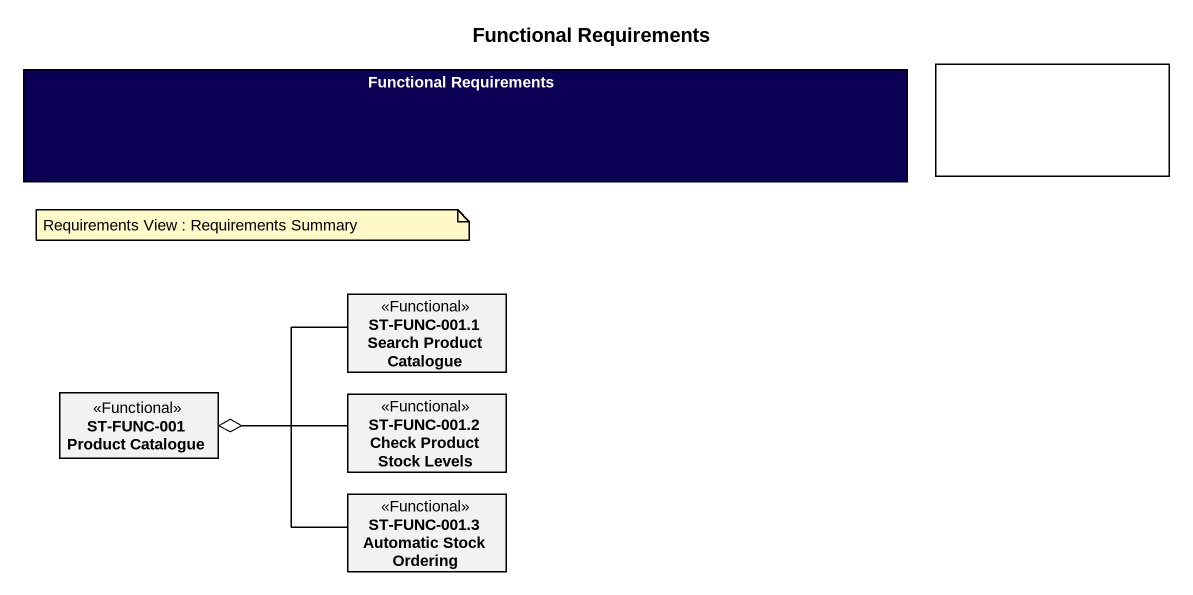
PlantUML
@startuml
title Functional Requirements
allowmixing
hide circle
hide empty members
rectangle "Functional Requirements" as Functional_Requirements #0B0055
rectangle " " as rectangle1
class "ST-FUNC-001.1 Search Product Catalogue" as ST_FUNC_001_1_Search <<Functional>>
class "ST-FUNC-001 Product Catalogue" as ST_FUNC_001_Product <<Functional>>
class "ST-FUNC-001.2 Check Product Stock Levels" as ST_FUNC_001_2_Check_Product <<Functional>>
class "ST-FUNC-001.3 Automatic Stock Ordering" as ST_FUNC_001_3_Automatic <<Functional>>
ST_FUNC_001_1_Search -left-o ST_FUNC_001_Product
ST_FUNC_001_2_Check_Product -left-o ST_FUNC_001_Product
ST_FUNC_001_3_Automatic -left-o ST_FUNC_001_Product
note as N1
  Requirements View : Requirements Summary
end note
@enduml
